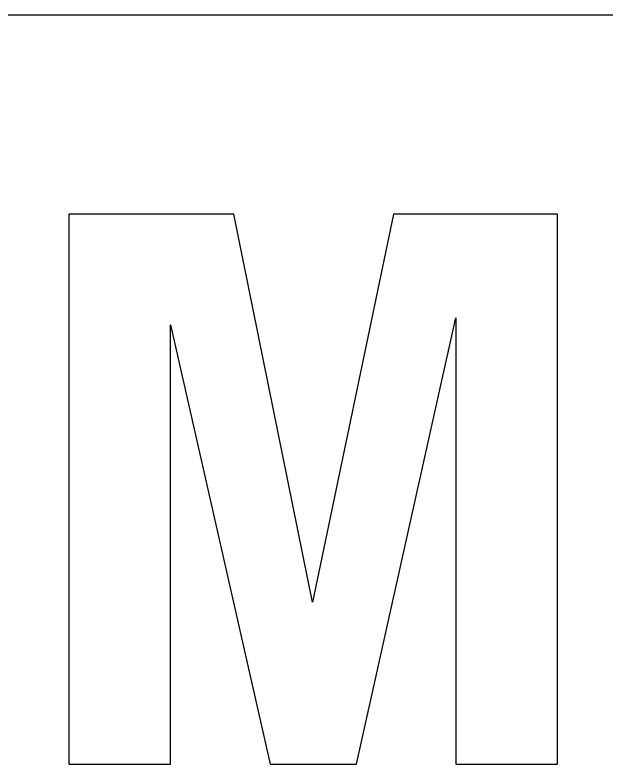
# Model space of a CAD drawing. Extents: x 79 to 365, y 158 to 362.
# Drawn here: x 121.95 to 126.32, y 334.71 to 340.24 of the extents above; entities that cross this region are included whole.
import ezdxf

# ---------------------------------------------------------------- set-up
doc = ezdxf.new("R2010")
doc.units = 0
doc.layers.get('0').update_dxf_attribs({"linetype": 'CONTINUOUS'})

msp = doc.modelspace()

# ---------------------------------------------------------------- linework, layer by layer
at = {"color": 7, "linetype": 'CONTINUOUS'}
for p, q in [((117.0311, 340.2436), (138.0311, 340.2436)), ((122.3517, 338.7737), (122.3517, 334.7122)), ((123.5689, 338.7737), (122.3517, 338.7737)), ((124.1488, 335.9066), (123.5689, 338.7737)), ((124.7461, 338.7737), (124.1488, 335.9066)), ((125.9576, 338.7737), (124.7461, 338.7737)), ((125.9576, 334.7122), (125.9576, 338.7737)), ((124.4733, 334.7122), (125.2075, 338.0063)), ((125.2075, 338.0063), (125.2075, 334.7122)), ((123.1015, 337.9548), (123.8359, 334.7122)), ((123.1015, 334.7122), (123.1015, 337.9548)), ((122.3517, 334.7122), (123.1015, 334.7122)), ((123.8359, 334.7122), (124.4733, 334.7122)), ((125.2075, 334.7122), (125.9576, 334.7122))]:
    msp.add_line(p, q, dxfattribs=at)

doc.saveas('drawing.dxf')
